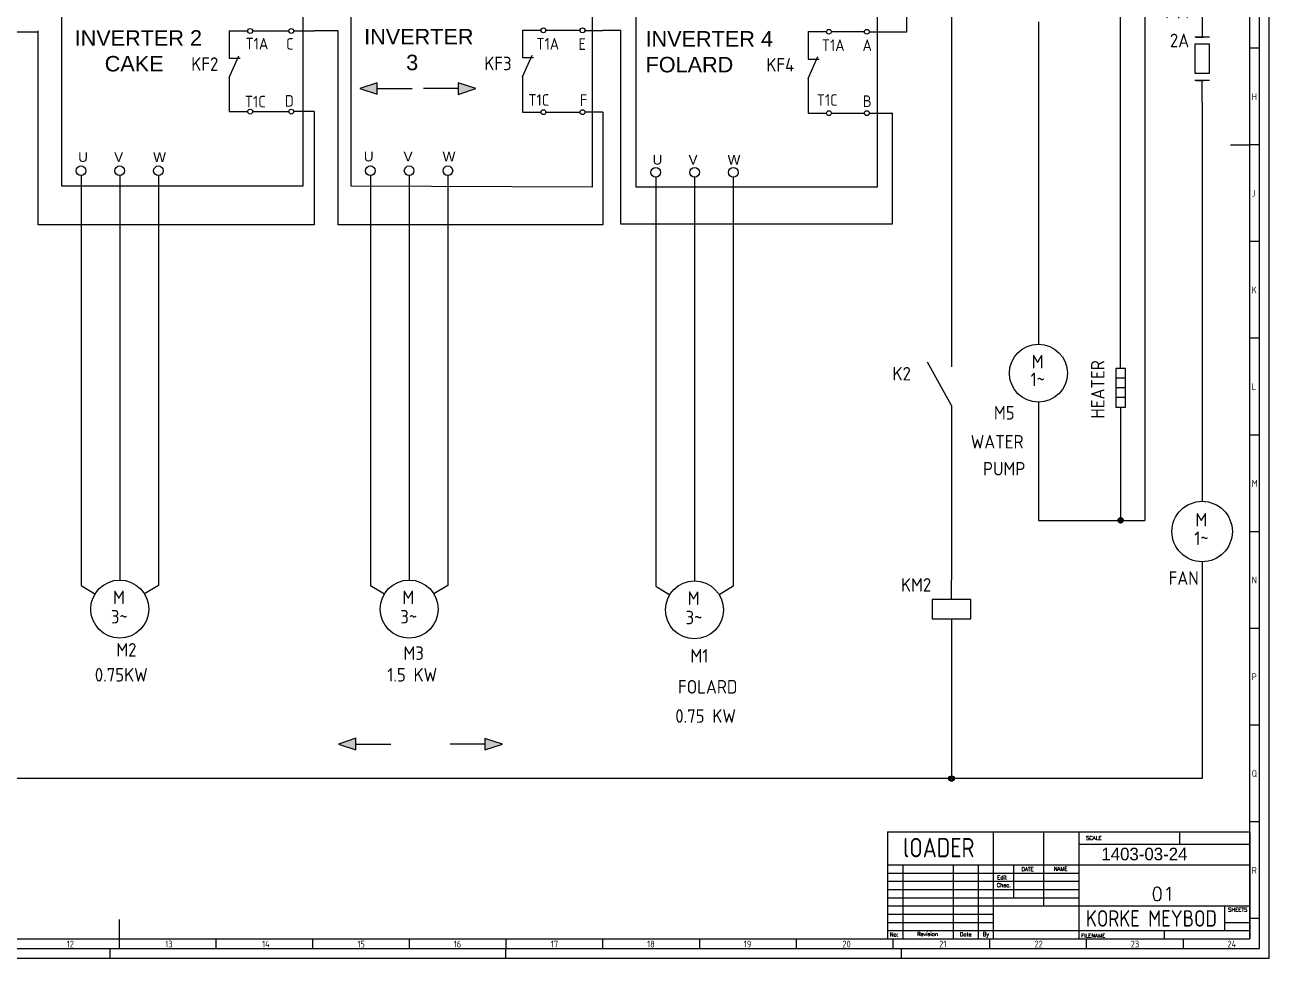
# Model space of a CAD drawing. Header units: millimetres. Extents: x 0 to 1189, y 5 to 846.
# Drawn here: x 546 to 1189, y 5 to 488 of the extents above; entities that cross this region are included whole.
import ezdxf
from ezdxf.enums import TextEntityAlignment as Align

# ---------------------------------------------------------------- set-up
doc = ezdxf.new("R2010")
doc.units = ezdxf.units.MM
doc.header["$LTSCALE"] = 12
for name, color, linetype in [('025', 1, 'Continuous'), ('035', 5, 'Continuous'), ('07', 7, 'Continuous'), ('DESC', 7, 'Continuous'), ('MISC', 7, 'Continuous'), ('RED_2.5mm^2', 1, 'Continuous'), ('SYMS', 7, 'Continuous'), ('TAGS', 7, 'Continuous')]:
    doc.layers.add(name, color=color, linetype=linetype)
doc.styles.add('ISO Proportional', font='isocp.shx')
doc.styles.add('WD', font='romans.shx')
doc.styles.add('WD_IEC', font='isocp2.shx', dxfattribs={"width": 0.9, "height": 4})

# ---------------------------------------------------------------- blocks, each defined once
blk = doc.blocks.new('IEC_border_a0')
at = {"layer": '035', "color": 0}
for p, q in [((1189, 0), (1189, 841)), ((1183.98, 470.5), (1179, 470.5)), ((1183.98, 420.5), (1179, 420.5)), ((1183.98, 420.5), (1179, 420.5)), ((1183.98, 370.5), (1179, 370.5)), ((1183.98, 320.5), (1179, 320.5)), ((1184, 270.46), (1179.02, 270.46)), ((1184, 270.46), (1179.02, 270.46)), ((1184, 220.46), (1179.02, 220.46)), ((1184, 170.46), (1179.02, 170.46)), ((1184, 120.46), (1179.02, 120.46)), ((1184, 70.46), (1179.02, 70.46)), ((1184.02, 20.42), (1179.03, 20.42)), ((594.5, 10), (594.5, 5)), ((644.5, 10), (644.5, 5)), ((694.5, 10), (694.5, 5)), ((744.5, 10), (744.5, 5)), ((744.5, 10), (744.5, 5)), ((794.5, 10), (794.5, 5)), ((844.5, 10), (844.5, 5)), ((894.5, 10), (894.5, 5)), ((944.5, 10), (944.5, 5)), ((994.5, 10), (994.5, 5)), ((1044.5, 10), (1044.5, 5)), ((1094.5, 10), (1094.5, 5)), ((1144.5, 10), (1144.5, 5)), ((0, 0), (1189, 0)), ((590, 0), (590, 5)), ((794.5, 0), (794.5, 5)), ((999, 0), (999, 5))]:
    blk.add_line(p, q, dxfattribs=at)
blk.add_lwpolyline([(10, 10), (1179, 10), (1179, 831), (10, 831)], close=True, dxfattribs=at)
at = {"layer": '07', "color": 0}
for p, q in [((1169, 420.5), (1179, 420.5)), ((594.5, 20), (594.5, 10))]:
    blk.add_line(p, q, dxfattribs=at)
blk.add_lwpolyline([(5, 5), (1184, 5), (1184, 836), (5, 836)], close=True, dxfattribs=at)
at = {"layer": '035', "color": 0, "style": 'ISO Proportional'}
for s, p in [('H', (1180, 443.75)), ('J', (1180, 393.75)), ('K', (1180, 343.75)), ('L', (1180.02, 293.72)), ('M', (1180.02, 243.72)), ('N', (1180.02, 193.72)), ('P', (1180.02, 143.72)), ('Q', (1180.02, 93.72)), ('R', (1180.03, 43.68)), ('12', (567.49, 5.5)), ('13', (618.42, 5.5)), ('14', (668.46, 5.5)), ('15', (717.72, 5.5)), ('16', (767.49, 5.5)), ('17', (817.72, 5.5)), ('18', (867.49, 5.5)), ('19', (917.49, 5.5)), ('20', (968.42, 5.5)), ('21', (1018.46, 5.5)), ('22', (1067.72, 5.5)), ('23', (1117.49, 5.5)), ('24', (1167.49, 5.5))]:
    blk.add_text(s, height=3.5, dxfattribs=at).set_placement(p)
blk = doc.blocks.new('IEC_tblock_a0')
at = {"layer": '035'}
for p, q in [((-106.6, 55.25), (-106.6, 17)), ((-36.4, 55.25), (-36.4, 48.88)), ((-88.4, 48.88), (0, 48.88)), ((-187.2, 34), (-88.4, 34)), ((-179.4, 38.25), (-179.4, 0)), ((-153.4, 38.25), (-153.4, 0)), ((-140.4, 38.25), (-140.4, 0)), ((-122.2, 38.25), (-122.2, 21.25)), ((-187.2, 29.75), (-88.4, 29.75)), ((-187.2, 25.5), (-88.4, 25.5)), ((-187.2, 21.25), (-88.4, 21.25)), ((-187.2, 17), (-132.6, 17)), ((-187.2, 12.75), (-132.6, 12.75)), ((-187.2, 8.5), (-132.6, 8.5)), ((-13, 8.5), (0, 8.5)), ((-187.2, 4.25), (0, 4.25)), ((-44.2, 4.25), (-44.2, 0))]:
    blk.add_line(p, q, dxfattribs=at)
at = {"layer": '07'}
for p, q in [((-187.2, 55.25), (0, 55.25)), ((-187.2, 55.25), (-187.2, 0)), ((-132.6, 55.25), (-132.6, 0)), ((-88.4, 55.25), (-88.4, 0)), ((0, 55.25), (0, 0)), ((-187.2, 38.25), (0, 38.25)), ((-132.6, 17), (0, 17)), ((-13, 17), (-13, 4.25)), ((-187.2, 0), (0, 0))]:
    blk.add_line(p, q, dxfattribs=at)
at = {"style": 'WD'}
for tag, p in [('SCALE', (-69.88, 51.07)), ('SH', (-8.74, 10.06)), ('FILENAME', (-68.15, 0.8))]:
    blk.add_attdef(tag, p, '', height=2, dxfattribs=at)
for tag, height, p in [('EDDATE', 2, (-114.97, 30.8)), ('EDBY', 2, (-98.02, 30.86)), ('PROJDESC', 5, (-45.9, 29.2)), ('CKDATE', 2, (-114.85, 26.58)), ('CKBY', 2, (-97.88, 26.3)), ('DWGDESC', 5, (-44.85, 19.72)), ('DWGNO', 3.5, (-48.54, 9.46))]:
    blk.add_attdef(tag, text='', height=height, dxfattribs=at).set_placement(p, align=Align.CENTER)
at = {"style": 'WD', "flags": 1}
blk.add_attdef('WD_TB', (-120.95, 11.91), '', height=2, dxfattribs=at)
at = {"layer": '025', "style": 'WD'}
for s, p in [('SCALE', (-80.57, 51.13)), ('NAME', (-97.74, 35.14)), ('No:', (-183.81, 1.19)), ('Revision', (-166.53, 1.47)), ('Date', (-146.79, 1.28)), ('By', (-136.33, 1.37))]:
    blk.add_text(s, height=2, dxfattribs=at).set_placement(p, align=Align.CENTER)
for s, p in [('Edit', (-130.55, 30.72)), ('DATE', (-118, 35)), ('Chec.', (-130.82, 26.72)), ('SHEETS', (-11.17, 14.05)), ('FILENAME', (-87.18, 0.61))]:
    blk.add_text(s, height=2, dxfattribs=at).set_placement(p)
blk = doc.blocks.new('VT0_02')
blk.add_circle((0, 0), 1.25)
at = {"style": 'WD_IEC'}
blk.add_attdef('TAG1', text='', height=2.5, dxfattribs=at).set_placement((-0.5, 1.75), align=Align.RIGHT)
at = {"style": 'WD_IEC', "flags": 1}
for tag, p in [('X4TERM01', (-1.25, 0)), ('X2TERM01', (0, 1.25)), ('X1TERM01', (1.25, 0)), ('X8TERM01', (0, -1.25))]:
    blk.add_attdef(tag, p, '', height=0.32, dxfattribs=at)
blk = doc.blocks.new('VMO13')
blk.add_circle((0, 0), 7.5)
at = {"style": 'WD_IEC'}
for tag, p in [('INST', (-12.88, 12.75)), ('LOC', (-12.88, 9.25)), ('TAG1', (-12.88, 5.75)), ('DESC1', (-12.88, 1.5)), ('DESC2', (-12.88, -2)), ('DESC3', (-12.88, -5.5)), ('RATING1', (-12.88, -9)), ('RATING2', (-12.88, -12.5)), ('RATING3', (-12.88, -16)), ('RATING4', (-12.95, -19.58))]:
    blk.add_attdef(tag, text='', height=2.5, dxfattribs=at).set_placement(p, align=Align.RIGHT)
blk.add_attdef('TERM02', (-0.69, 7.75), '', height=2, rotation=90, dxfattribs=at)
at = {"style": 'WD_IEC', "flags": 1}
for tag, p, height in [('MFG', (12.75, 9), 1.5), ('X2TERM02', (0, 7.5), 0.32), ('CAT', (12.75, 6.5), 1.5), ('X0TERM01', (-6.4, 3.9), 0.32), ('X0TERM03', (6.4, 3.9), 0.32), ('X4LINK', (-7.5, 0), 0.32), ('X1LINK', (7.5, 0), 0.32), ('X8TERM04', (0, -7.5), 0.32), ('ASSYCODE', (1, -9), 1), ('FAMILY', (1, -10.5), 1), ('CATDESC', (1, -12), 1)]:
    blk.add_attdef(tag, p, '', height=height, dxfattribs=at)
at = {"style": 'WD_IEC'}
for tag, p in [('TERM01', (-7.35, 4.34)), ('TERM03', (9.35, 4.53)), ('TERM04', (-0.59, -7.92))]:
    blk.add_attdef(tag, text='', height=2, rotation=90, dxfattribs=at).set_placement(p, align=Align.RIGHT)
for tag, p in [('M', (-0.22, 1.27)), ('3~', (-0.12, -3.73))]:
    blk.add_attdef(tag, text='', height=2.5, dxfattribs=at).set_placement(p, align=Align.CENTER)
at = {"lineweight": 15, "style": 'WD_IEC'}
blk.add_attdef('XREF', text='', height=2.5, dxfattribs=at).set_placement((-13.19, -22.86), align=Align.RIGHT)
blk = doc.blocks.new('VMS1')
for p, q in [((0, 2.5), (0, 7.5)), ((0, -2.5), (0, -7.5))]:
    blk.add_line(p, q)
blk.add_lwpolyline([(-5, 2.5), (-5, -2.5), (5, -2.5), (5, 2.5)], close=True)
at = {"style": 'WD_IEC'}
for tag, p in [('INST', (-5.25, 10.5)), ('LOC', (-5.25, 7.5)), ('TAG1', (-5.25, 4.5)), ('DESC1', (-5.25, -6.85)), ('DESC2', (-5.25, -9.85)), ('DESC3', (-5.25, -12.85))]:
    blk.add_attdef(tag, text='', height=2.5, dxfattribs=at).set_placement(p, align=Align.RIGHT)
blk.add_attdef('TERM01', text='', height=2, rotation=90, dxfattribs=at).set_placement((-1, 7.5), align=Align.RIGHT)
at = {"style": 'WD_IEC', "flags": 1}
for tag, p, height in [('X2TERM01', (0, 7.5), 0.32), ('X4LINK', (-5, 0), 0.32), ('X1LINK', (5, 0), 0.32), ('ASSYCODE', (1, -4), 1), ('FAMILY', (1, -5.5), 1), ('CATDESC', (1, -7), 1), ('X8TERM02', (0, -7.5), 0.32)]:
    blk.add_attdef(tag, p, '', height=height, dxfattribs=at)
at = {"style": 'WD_IEC', "flags": 9}
for tag, p in [('MFG', (-6, 1)), ('CAT', (-6, -1.5))]:
    blk.add_attdef(tag, text='', height=1.5, dxfattribs=at).set_placement(p, align=Align.RIGHT)
at = {"style": 'WD_IEC'}
blk.add_attdef('TERM02', (-1, -7.5), '', height=2, rotation=90, dxfattribs=at)
at = {"lineweight": 9, "style": 'WD_IEC'}
for tag, p in [('NO', (-5.5, -16.5)), ('NC', (-5.5, -19.5))]:
    blk.add_attdef(tag, text='', height=2.5, dxfattribs=at).set_placement(p, align=Align.TOP_RIGHT)
for tag, p in [('XREFNO', (-4, -16.5)), ('XREFNC', (-4, -19.5))]:
    blk.add_attdef(tag, text='', height=2.5, dxfattribs=at).set_placement(p, align=Align.TOP_LEFT)
blk = doc.blocks.new('VRE1HT')
for p, q in [((0, 5), (0, 10)), ((1.25, 2.5), (-1.25, 2.5)), ((1.25, 0), (-1.25, 0)), ((1.25, -2.5), (-1.25, -2.5)), ((0, -5), (0, -10))]:
    blk.add_line(p, q)
blk.add_lwpolyline([(-1.25, 5), (-1.25, -5), (1.25, -5), (1.25, 5)], close=True)
at = {"style": 'WD_IEC'}
for tag, p in [('INST', (-5.25, 10.25)), ('LOC', (-5.25, 6.75)), ('TAG1', (-5.25, 3.25)), ('RATING1', (-5.25, -1.25)), ('RATING2', (-5.25, -5.25)), ('XREF', (-5.25, -9.25)), ('DESC1', (-5.25, -13.1)), ('DESC2', (-5.25, -16.6)), ('DESC3', (-5.25, -20.1))]:
    blk.add_attdef(tag, text='', height=2.5, dxfattribs=at).set_placement(p, align=Align.RIGHT)
blk.add_attdef('TERM01', text='', height=2, rotation=90, dxfattribs=at).set_placement((-1, 10), align=Align.RIGHT)
at = {"style": 'WD_IEC', "flags": 1}
for tag, p, height in [('X2TERM01', (0, 10), 0.32), ('MFG', (2.75, 9), 1.5), ('CAT', (2.75, 6.5), 1.5), ('X4LINK', (-1.875, 0), 0.32), ('X1LINK', (1.875, 0), 0.32), ('ASSYCODE', (2.25, -1.5), 1), ('FAMILY', (2.25, -3), 1), ('CATDESC', (2.25, -4.5), 1), ('X8TERM02', (0, -10), 0.32)]:
    blk.add_attdef(tag, p, '', height=height, dxfattribs=at)
at = {"style": 'WD_IEC'}
blk.add_attdef('TERM02', (-1, -10), '', height=2, rotation=90, dxfattribs=at)
blk = doc.blocks.new('VMO12')
blk.add_circle((0, 0), 7.5)
at = {"style": 'WD_IEC'}
for tag, p in [('INST', (-10.5, 15.25)), ('LOC', (-10.5, 11.75)), ('TAG1', (-10.5, 8.25)), ('DESC1', (-10.5, 4)), ('DESC2', (-10.5, 0.5)), ('DESC3', (-10.5, -3)), ('RATING1', (-10.5, -6.5)), ('RATING2', (-10.5, -10)), ('RATING3', (-10.5, -13.5))]:
    blk.add_attdef(tag, text='', height=2.5, dxfattribs=at).set_placement(p, align=Align.RIGHT)
blk.add_attdef('TERM01', (-1, 7.48), '', height=2, rotation=90, dxfattribs=at)
at = {"style": 'WD_IEC', "flags": 1}
for tag, p, height in [('MFG', (2.75, 11.5), 1.5), ('CAT', (2.75, 9), 1.5), ('X2TERM01', (0, 7.5), 0.32), ('X4LINK', (-7.5, 0), 0.32), ('X1LINK', (7.5, 0), 0.32), ('X0TERM03', (5.3, -5.3), 0.32), ('X8TERM02', (0, -7.5), 0.32), ('ASSYCODE', (1, -9), 1), ('FAMILY', (1, -10.5), 1), ('CATDESC', (1, -12), 1)]:
    blk.add_attdef(tag, p, '', height=height, dxfattribs=at)
at = {"style": 'WD_IEC'}
for tag, p in [('M', (-0.2, 1.24)), ('1~', (-0.17, -3.35))]:
    blk.add_attdef(tag, text='', height=2.5, dxfattribs=at).set_placement(p, align=Align.CENTER)
at = {"linetype": 'Continuous', "style": 'WD_IEC'}
blk.add_attdef('TERM03', text='', height=2, dxfattribs=at).set_placement((7.55, -5.55), align=Align.MIDDLE_LEFT)
at = {"style": 'WD_IEC'}
blk.add_attdef('TERM02', text='', height=2, rotation=90, dxfattribs=at).set_placement((-0.9, -7.98), align=Align.RIGHT)
at = {"lineweight": 15, "style": 'WD_IEC'}
blk.add_attdef('XREF', text='', height=2.5, dxfattribs=at).set_placement((-10.5, -17), align=Align.RIGHT)
blk = doc.blocks.new('HT0W02')
blk.add_circle((0, 0), 1.25)
at = {"style": 'WD_IEC'}
for tag, p in [('INST', (-2.25, 6.5)), ('LOC', (-2.25, 3.5)), ('DESC1', (-2.25, -6.25)), ('DESC3', (-2.25, -12.25)), ('DESC2', (-2.25, -9.25))]:
    blk.add_attdef(tag, text='', height=2.5, dxfattribs=at).set_placement(p, align=Align.RIGHT)
at = {"style": 'WD_IEC', "flags": 1}
for tag, p, height in [('ASSYCODE', (2.75, 10.75), 1), ('CATDESC', (2.75, 9.25), 1), ('MFG', (2.75, 7.25), 1.5), ('X4TERM01', (-1.25, 0), 0.25), ('X4TERMDESC01', (-1.25, 0.5), 0.4), ('STRIPSEQ', (0, 0), 0.025), ('X2TERM01', (0, 1.25), 0.25), ('X2TERMDESC01', (0, 1.75), 0.4), ('X1TERM01', (1.25, 0), 0.25), ('X1TERMDESC01', (1.25, 0.5), 0.4), ('CAT', (2.75, 4.75), 1.5), ('LINKTERM', (0, -0.0375), 0.025), ('X8TERM01', (0, -1.25), 0.25), ('X8TERMDESC01', (0, -0.75), 0.4)]:
    blk.add_attdef(tag, p, '', height=height, dxfattribs=at)
at = {"style": 'WD_IEC', "flags": 8}
for tag, p in [('TAGSTRIP', (-2.25, 0.5)), ('WIRENO', (-2.25, -3.25))]:
    blk.add_attdef(tag, text='', height=2.5, dxfattribs=at).set_placement(p, align=Align.RIGHT)
blk = doc.blocks.new('VCR22')
for p, q in [((0, 7.5), (0, 2.5)), ((0, -2.5), (2.5, 3.12)), ((0, 2.5), (2.87, 2.5)), ((0, -2.5), (0, -7.5))]:
    blk.add_line(p, q)
at = {"style": 'WD_IEC'}
for tag, p in [('INST', (-5.25, 5.25)), ('LOC', (-5.25, 2.25)), ('TAG2', (-5.25, -0.75)), ('XREF', (-5.25, -3.75)), ('DESC1', (-5.25, -6.75)), ('DESC2', (-5.25, -9.75)), ('DESC3', (-5.25, -12.75))]:
    blk.add_attdef(tag, text='', height=2.5, dxfattribs=at).set_placement(p, align=Align.RIGHT)
blk.add_attdef('TERM01', text='', height=2, rotation=90, dxfattribs=at).set_placement((-1, 7.5), align=Align.RIGHT)
at = {"style": 'WD_IEC', "flags": 1}
for tag, p, height in [('X2TERM01', (0, 7.5), 0.32), ('X4LINK', (-0.55, 0), 0.32), ('X1LINK', (1.92, 0), 0.32), ('CONTACT', (4, -3.5), 1), ('FAMILY', (4, -5), 1), ('COMMON', (5.25, -4.75), 1), ('X8TERM02', (0, -7.5), 0.32)]:
    blk.add_attdef(tag, p, '', height=height, dxfattribs=at)
at = {"style": 'WD_IEC'}
blk.add_attdef('TERM02', (-1, -7.5), '', height=2, rotation=90, dxfattribs=at)
blk = doc.blocks.new('VCR21')
for p, q in [((0, 7.5), (0, 2.5)), ((0, -2.5), (-3.12, 3.12)), ((0, -2.5), (0, -7.5))]:
    blk.add_line(p, q)
at = {"style": 'WD_IEC'}
for tag, p in [('INST', (-5.25, 6.75)), ('LOC', (-5.25, 3.75)), ('TAG2', (-5.25, 0.75)), ('XREF', (-5.25, -3.75)), ('DESC1', (-5.25, -6.75)), ('DESC2', (-5.25, -9.75)), ('DESC3', (-5.25, -12.75))]:
    blk.add_attdef(tag, text='', height=2.5, dxfattribs=at).set_placement(p, align=Align.RIGHT)
blk.add_attdef('TERM01', text='', height=2, rotation=90, dxfattribs=at).set_placement((-1, 7.5), align=Align.RIGHT)
at = {"style": 'WD_IEC', "flags": 1}
for tag, p, height in [('X2TERM01', (0, 7.5), 0.32), ('X4LINK', (-2.75, 0), 0.32), ('X1LINK', (-0.5, 0), 0.32), ('CONTACT', (4, -3.5), 1), ('FAMILY', (4, -5), 1), ('COMMON', (5.25, -4.75), 1), ('X8TERM02', (0, -7.5), 0.32)]:
    blk.add_attdef(tag, p, '', height=height, dxfattribs=at)
at = {"style": 'WD_IEC'}
blk.add_attdef('TERM02', (-1, -7.5), '', height=2, rotation=90, dxfattribs=at)
blk = doc.blocks.new('Q020401L')
for p, q in [((4, 0.5), (2.5, 0)), ((2.5, 0), (4, -0.5)), ((4, -0.5), (4, 0.5)), ((4, 0), (7, 0))]:
    blk.add_line(p, q)
blk.add_solid([(4, -0.5), (4, 0.5), (2.5, 0)])
blk = doc.blocks.new('Q020401R')
for p, q in [((-4, 0), (-7, 0)), ((-2.5, 0), (-4, 0.5)), ((-4, 0.5), (-4, -0.5)), ((-4, -0.5), (-2.5, 0))]:
    blk.add_line(p, q)
blk.add_solid([(-4, 0.5), (-4, -0.5), (-2.5, 0)])
blk = doc.blocks.new('VFU1F11')
for p, q in [((0, 7.5), (0, 3.75)), ((1.25, 3.75), (-1.25, 3.75)), ((1.25, 2.5), (-1.25, 2.5)), ((-1.25, 2.5), (-1.25, -2.5)), ((-1, 3.75), (0.25, 3.75)), ((1.25, -2.5), (1.25, 2.5)), ((-1.25, -2.5), (1.25, -2.5)), ((1.25, -3.75), (-1.25, -3.75)), ((-1, -3.75), (0.25, -3.75)), ((0, -7.5), (0, -3.75))]:
    blk.add_line(p, q)
at = {"style": 'WD_IEC'}
for tag, p in [('INST', (-4.74, 8.75)), ('LOC', (-4.74, 5.75)), ('TAG1', (-4.74, 2.75)), ('RATING1', (-4.74, -0.25)), ('DESC1', (-4.74, -6.25)), ('DESC2', (-4.74, -9.25)), ('DESC3', (-4.74, -12.25))]:
    blk.add_attdef(tag, text='', height=2.5, dxfattribs=at).set_placement(p, align=Align.RIGHT)
blk.add_attdef('TERM01', text='', height=2, rotation=90, dxfattribs=at).set_placement((-1, 7.5), align=Align.RIGHT)
at = {"style": 'WD_IEC', "flags": 1}
for tag, p, height in [('X2TERM01', (0, 7.5), 0.32), ('X4LINK', (-1.3, -0.02), 0.32), ('X1LINK', (1.2, -0.02), 0.32), ('ASSYCODE', (2, -3.96), 1), ('FAMILY', (2, -5.46), 1), ('CATDESC', (2, -6.96), 1), ('X8TERM02', (0, -7.5), 0.32)]:
    blk.add_attdef(tag, p, '', height=height, dxfattribs=at)
at = {"style": 'WD_IEC', "flags": 9}
for tag, p in [('MFG', (5.59, 6.41)), ('CAT', (5.59, 3.91))]:
    blk.add_attdef(tag, text='', height=1.5, dxfattribs=at).set_placement(p, align=Align.RIGHT)
at = {"style": 'WD_IEC'}
blk.add_attdef('TERM02', (-1, -7.5), '', height=2, rotation=90, dxfattribs=at)
at = {"lineweight": 15, "style": 'WD_IEC'}
blk.add_attdef('XREF', text='', height=2.5, dxfattribs=at).set_placement((-4.74, -3.25), align=Align.RIGHT)
blk = doc.blocks.new('WDDOT')
for radius in [0.72, 0.449, 0.223]:
    blk.add_circle((0, 0), radius)

msp = doc.modelspace()

# ---------------------------------------------------------------- linework, layer by layer
at = {"color": 0}
for points in [[(564.88, 514.45), (689.48, 514.45), (689.48, 404.07), (564.88, 404.07)], [(714.48, 514.45), (839.07, 514.05), (839.07, 403.67), (714.48, 404.07)], [(861.81, 514.05), (986.41, 513.91), (986.41, 403.53), (861.81, 403.67)]]:
    msp.add_lwpolyline(points, close=True, dxfattribs=at)
at = {"layer": 'RED_2.5mm^2', "color": 0}
for p, q in [((1124.74, 658.64), (1124.74, 231.3)), ((1024.82, 655.77), (1024.82, 330.63)), ((1001.67, 483.88), (1001.67, 612.3)), ((1112.25, 319.9), (1112.25, 584.89)), ((1069.75, 489.08), (1069.75, 322.4)), ((525.57, 483.88), (552.7, 483.88)), ((552.7, 384.18), (552.7, 484.34)), ((651.46, 484.49), (661.02, 484.49)), ((651.46, 484.49), (651.46, 480.23)), ((661.02, 484.34), (661.02, 484.34)), ((663.52, 484.49), (682.31, 484.49)), ((684.81, 484.34), (695.31, 484.34)), ((707.71, 484.34), (695.31, 484.34)), ((707.71, 384.18), (707.71, 484.34)), ((803.07, 484.81), (812.64, 484.81)), ((803.07, 484.81), (803.07, 480.56)), ((812.64, 484.67), (812.64, 484.67)), ((815.14, 484.81), (832.8, 484.81)), ((835.3, 484.67), (844.59, 484.67)), ((853.87, 484.67), (844.59, 484.67)), ((853.87, 384.48), (853.87, 484.67)), ((950.65, 484.08), (960.21, 484.08)), ((950.65, 484.08), (950.65, 479.83)), ((960.21, 483.94), (960.21, 483.94)), ((962.71, 484.08), (979.79, 484.08)), ((982.29, 483.94), (1001.67, 483.94)), ((651.46, 450.23), (651.46, 442.66)), ((803.07, 450.56), (803.07, 442.37)), ((661.02, 449.13), (661.02, 449.13)), ((812.64, 449.46), (812.64, 449.46)), ((950.65, 449.83), (950.65, 441.87)), ((960.21, 448.72), (960.21, 448.72)), ((1154.37, 447.45), (1154.37, 241.15)), ((651.46, 442.66), (661.02, 442.66)), ((663.52, 442.66), (682.31, 442.66)), ((695.31, 442.66), (684.81, 442.66)), ((695.31, 442.66), (695.31, 384.18)), ((803.07, 442.37), (812.64, 442.37)), ((815.14, 442.37), (832.8, 442.37)), ((844.59, 442.37), (835.3, 442.37)), ((844.59, 442.37), (844.59, 384.18)), ((950.65, 441.87), (960.21, 441.87)), ((962.71, 441.87), (979.79, 441.87)), ((982.29, 441.87), (994.12, 441.87)), ((994.12, 442.1), (994.12, 384.48)), ((574.88, 409.57), (574.88, 197.62)), ((594.88, 409.57), (594.88, 200.43)), ((614.88, 409.57), (614.88, 197.62)), ((724.48, 409.57), (724.48, 197.62)), ((744.48, 409.57), (744.48, 200.43)), ((764.48, 409.57), (764.48, 197.62)), ((871.96, 409.17), (871.96, 197.21)), ((891.96, 409.17), (891.96, 200.02)), ((911.96, 409.17), (911.96, 197.21)), ((695.31, 384.18), (552.7, 384.18)), ((844.59, 384.18), (707.71, 384.18)), ((994.12, 384.48), (853.87, 384.48)), ((1069.75, 292.4), (1069.75, 231.3)), ((1112.25, 279.9), (1112.25, 231.3)), ((1024.82, 270.63), (1024.82, 200.43)), ((1069.75, 231.3), (1112.25, 231.3)), ((1112.25, 231.3), (1124.74, 231.3)), ((1154.37, 209.9), (1154.37, 97.76)), ((574.88, 197.62), (582.07, 193.23)), ((614.88, 197.62), (607.68, 193.23)), ((724.48, 197.62), (731.67, 193.23)), ((764.48, 197.62), (757.29, 193.23)), ((871.96, 197.21), (879.15, 192.83)), ((911.96, 197.21), (904.77, 192.83)), ((1024.82, 170.43), (1024.82, 97.76)), ((1024.82, 97.76), (36.17, 97.76)), ((1154.37, 97.76), (1021.63, 97.76))]:
    msp.add_line(p, q, dxfattribs=at)

# ---------------------------------------------------------------- block references
at = {"color": 0}
msp.add_blockref('IEC_border_a0', (0, 4.94), dxfattribs=at)
ref = msp.add_blockref('IEC_tblock_a0', (1179, 14.94), dxfattribs=at)
ref.add_attrib('DWGDESC', '01', dxfattribs={"height": 7, "style": 'WD'}).set_placement((1134.15, 34.65), align=Align.CENTER)
at = {"layer": 'SYMS', "color": 0}
ref = msp.add_blockref('VFU1F11', (1154.37, 469.95), dxfattribs=dict(at, xscale=3, yscale=3, zscale=3))
ref.add_attrib('TAG1', 'FT1', dxfattribs={"layer": 'TAGS', "height": 7, "style": 'WD_IEC'}).set_placement((1147.86, 490.93), align=Align.RIGHT)
ref.add_attrib('DESC1', '2A', dxfattribs={"layer": 'DESC', "height": 7, "style": 'WD_IEC'}).set_placement((1147.66, 475.93), align=Align.RIGHT)
ref = msp.add_blockref('HT0W02', (662.27, 484.34), dxfattribs=at)
ref.add_attrib('TAGSTRIP', 'T1A', dxfattribs={"layer": 'TAGS', "height": 6, "style": 'WD_IEC', "flags": 8}).set_placement((671.68, 474.8), align=Align.RIGHT)
ref = msp.add_blockref('HT0W02', (683.56, 484.34), dxfattribs=at)
ref.add_attrib('TAGSTRIP', 'C', dxfattribs={"layer": 'TAGS', "height": 6, "style": 'WD_IEC', "flags": 8}).set_placement((684.73, 474.68), align=Align.RIGHT)
ref = msp.add_blockref('HT0W02', (813.89, 484.67), dxfattribs=at)
ref.add_attrib('TAGSTRIP', 'T1A', dxfattribs={"layer": 'TAGS', "height": 6, "style": 'WD_IEC', "flags": 8}).set_placement((822, 474.72), align=Align.RIGHT)
ref = msp.add_blockref('HT0W02', (834.05, 484.67), dxfattribs=at)
ref.add_attrib('TAGSTRIP', 'E', dxfattribs={"layer": 'TAGS', "height": 6, "style": 'WD_IEC', "flags": 8}).set_placement((835.85, 474.53), align=Align.RIGHT)
ref = msp.add_blockref('HT0W02', (961.46, 483.94), dxfattribs=at)
ref.add_attrib('TAGSTRIP', 'T1A', dxfattribs={"layer": 'TAGS', "height": 6, "style": 'WD_IEC', "flags": 8}).set_placement((969.57, 473.99), align=Align.RIGHT)
ref = msp.add_blockref('HT0W02', (981.04, 483.94), dxfattribs=at)
ref.add_attrib('TAGSTRIP', 'A', dxfattribs={"layer": 'TAGS', "height": 6, "style": 'WD_IEC', "flags": 8}).set_placement((983.68, 473.99), align=Align.RIGHT)
ref = msp.add_blockref('VCR22', (651.46, 465.23), dxfattribs=dict(at, xscale=2, yscale=2, zscale=2))
ref.add_attrib('TAG2', 'KF2', dxfattribs={"layer": 'TAGS', "height": 7, "style": 'WD_IEC'}).set_placement((645.82, 463.73), align=Align.RIGHT)
ref = msp.add_blockref('VCR22', (803.07, 465.56), dxfattribs=dict(at, xscale=2, yscale=2, zscale=2))
ref.add_attrib('TAG2', 'KF3', dxfattribs={"layer": 'TAGS', "height": 7, "style": 'WD_IEC'}).set_placement((797.43, 464.06), align=Align.RIGHT)
ref = msp.add_blockref('VCR22', (950.65, 464.83), dxfattribs=dict(at, xscale=2, yscale=2, zscale=2))
ref.add_attrib('TAG2', 'KF4', dxfattribs={"layer": 'TAGS', "height": 7, "style": 'WD_IEC'}).set_placement((943.55, 463.33), align=Align.RIGHT)
for name, p, xscale, yscale, zscale in [('Q020401L', (704, 454.61), 6, 6, 6), ('Q020401R', (793.86, 454.58), 6, 6, 6), ('VT0_02', (574.82, 412.07), 2, 2, 2), ('VT0_02', (594.88, 412.07), 2, 2, 2), ('VT0_02', (614.88, 412.07), 2, 2, 2), ('VT0_02', (724.43, 412.07), 2, 2, 2), ('VT0_02', (744.48, 412.07), 2, 2, 2), ('VT0_02', (764.48, 412.07), 2, 2, 2), ('VT0_02', (871.96, 411.24), 2, 2, 2), ('VT0_02', (892.01, 411.24), 2, 2, 2), ('VT0_02', (912.01, 411.24), 2, 2, 2), ('WDDOT', (1112.25, 231.3), 2, 2, 2), ('Q020401L', (692.93, 115.6), 6, 6, 6), ('Q020401R', (807.66, 115.57), 6, 6, 6), ('WDDOT', (1024.82, 97.76), 2, 2, 2)]:
    msp.add_blockref(name, p, dxfattribs=dict(at, xscale=xscale, yscale=yscale, zscale=zscale))
ref = msp.add_blockref('HT0W02', (662.27, 442.66), dxfattribs=at)
ref.add_attrib('TAGSTRIP', 'T1C', dxfattribs={"layer": 'TAGS', "height": 6, "style": 'WD_IEC', "flags": 8}).set_placement((670.34, 444.85), align=Align.RIGHT)
ref = msp.add_blockref('HT0W02', (683.56, 442.66), dxfattribs=at)
ref.add_attrib('TAGSTRIP', 'D', dxfattribs={"layer": 'TAGS', "height": 6, "style": 'WD_IEC', "flags": 8}).set_placement((684.82, 445.21), align=Align.RIGHT)
ref = msp.add_blockref('HT0W02', (813.89, 442.37), dxfattribs=at)
ref.add_attrib('TAGSTRIP', 'T1C', dxfattribs={"layer": 'TAGS', "height": 6, "style": 'WD_IEC', "flags": 8}).set_placement((816.87, 445.66), align=Align.RIGHT)
ref = msp.add_blockref('HT0W02', (834.05, 442.37), dxfattribs=at)
ref.add_attrib('TAGSTRIP', 'F', dxfattribs={"layer": 'TAGS', "height": 6, "style": 'WD_IEC', "flags": 8}).set_placement((836.56, 445.54), align=Align.RIGHT)
ref = msp.add_blockref('HT0W02', (961.46, 441.87), dxfattribs=at)
ref.add_attrib('TAGSTRIP', 'T1C', dxfattribs={"layer": 'TAGS', "height": 6, "style": 'WD_IEC', "flags": 8}).set_placement((965.94, 445.65), align=Align.RIGHT)
ref = msp.add_blockref('HT0W02', (981.04, 441.87), dxfattribs=at)
ref.add_attrib('TAGSTRIP', 'B', dxfattribs={"layer": 'TAGS', "height": 6, "style": 'WD_IEC', "flags": 8}).set_placement((983.55, 445.04), align=Align.RIGHT)
ref = msp.add_blockref('VCR21', (1024.82, 300.63), dxfattribs=dict(at, xscale=4, yscale=4, zscale=4))
ref.add_attrib('TAG2', 'K2', dxfattribs={"layer": 'TAGS', "height": 7, "style": 'WD_IEC'}).set_placement((1003.82, 303.63), align=Align.RIGHT)
ref = msp.add_blockref('VMO12', (1069.75, 307.4), dxfattribs=dict(at, xscale=2, yscale=2, zscale=2))
ref.add_attrib('M', 'M', dxfattribs={"layer": 'MISC', "height": 7, "style": 'WD_IEC'}).set_placement((1069.35, 309.87), align=Align.CENTER)
ref.add_attrib('1~', '1~', dxfattribs={"layer": 'MISC', "height": 7, "style": 'WD_IEC'}).set_placement((1069.42, 300.69), align=Align.CENTER)
ref.add_attrib('DESC2', 'PUMP', dxfattribs={"layer": 'DESC', "height": 7, "style": 'WD_IEC'}).set_placement((1063.01, 254.5), align=Align.RIGHT)
ref.add_attrib('DESC1', 'WATER', dxfattribs={"layer": 'DESC', "height": 7, "style": 'WD_IEC'}).set_placement((1062.08, 268.44), align=Align.RIGHT)
ref.add_attrib('TAG1', 'M5', dxfattribs={"layer": 'TAGS', "height": 7, "style": 'WD_IEC'}).set_placement((1057.45, 283.42), align=Align.RIGHT)
ref = msp.add_blockref('VRE1HT', (1112.25, 299.9), dxfattribs=dict(at, xscale=2, yscale=2, zscale=2))
ref.add_attrib('TAG1', 'HEATER', dxfattribs={"layer": 'TAGS', "height": 7, "rotation": 90, "style": 'WD_IEC'}).set_placement((1103.93, 314.11), align=Align.RIGHT)
ref = msp.add_blockref('VMO12', (1154.37, 225.52), dxfattribs=dict(at, xscale=2.083345253776961, yscale=2.083345253776961, zscale=2.083345253776961))
ref.add_attrib('M', 'M', dxfattribs={"layer": 'MISC', "height": 7, "style": 'WD_IEC'}).set_placement((1153.95, 228.1), align=Align.CENTER)
ref.add_attrib('1~', '1~', dxfattribs={"layer": 'MISC', "height": 7, "style": 'WD_IEC'}).set_placement((1154.03, 218.54), align=Align.CENTER)
ref.add_attrib('TAG1', 'FAN', dxfattribs={"layer": 'TAGS', "height": 7, "style": 'WD_IEC'}).set_placement((1152.61, 197.95), align=Align.RIGHT)
ref = msp.add_blockref('VMO13', (594.88, 185.43), dxfattribs=dict(at, xscale=2, yscale=2, zscale=2))
ref.add_attrib('M', 'M', dxfattribs={"layer": 'MISC', "height": 7, "style": 'WD_IEC'}).set_placement((594.43, 187.96), align=Align.CENTER)
ref.add_attrib('3~', '3~', dxfattribs={"layer": 'MISC', "height": 7, "style": 'WD_IEC'}).set_placement((594.64, 177.96), align=Align.CENTER)
ref.add_attrib('DESC2', '0.75KW', dxfattribs={"layer": 'DESC', "height": 7, "style": 'WD_IEC'}).set_placement((609.34, 147.94), align=Align.RIGHT)
ref.add_attrib('TAG1', 'M2', dxfattribs={"layer": 'TAGS', "height": 7, "style": 'WD_IEC'}).set_placement((603.52, 160.85), align=Align.RIGHT)
ref = msp.add_blockref('VMO13', (744.48, 185.43), dxfattribs=dict(at, xscale=2, yscale=2, zscale=2))
ref.add_attrib('M', 'M', dxfattribs={"layer": 'MISC', "height": 7, "style": 'WD_IEC'}).set_placement((744.03, 187.96), align=Align.CENTER)
ref.add_attrib('3~', '3~', dxfattribs={"layer": 'MISC', "height": 7, "style": 'WD_IEC'}).set_placement((744.24, 177.96), align=Align.CENTER)
ref.add_attrib('DESC2', '1.5 KW', dxfattribs={"layer": 'DESC', "height": 7, "style": 'WD_IEC'}).set_placement((758.95, 147.94), align=Align.RIGHT)
ref.add_attrib('TAG1', 'M3', dxfattribs={"layer": 'TAGS', "height": 7, "style": 'WD_IEC'}).set_placement((752.09, 159.14), align=Align.RIGHT)
ref = msp.add_blockref('VMO13', (891.96, 185.02), dxfattribs=dict(at, xscale=2, yscale=2, zscale=2))
ref.add_attrib('M', 'M', dxfattribs={"layer": 'MISC', "height": 7, "style": 'WD_IEC'}).set_placement((891.51, 187.55), align=Align.CENTER)
ref.add_attrib('3~', '3~', dxfattribs={"layer": 'MISC', "height": 7, "style": 'WD_IEC'}).set_placement((891.72, 177.55), align=Align.CENTER)
ref.add_attrib('DESC2', '0.75 KW', dxfattribs={"layer": 'DESC', "height": 7, "style": 'WD_IEC'}).set_placement((913.39, 126.63), align=Align.RIGHT)
ref.add_attrib('DESC1', 'FOLARD', dxfattribs={"layer": 'DESC', "height": 7, "style": 'WD_IEC'}).set_placement((914.15, 141.73), align=Align.RIGHT)
ref.add_attrib('TAG1', 'M1', dxfattribs={"layer": 'TAGS', "height": 7, "style": 'WD_IEC'}).set_placement((899.18, 157.74), align=Align.RIGHT)
ref = msp.add_blockref('VMS1', (1024.82, 185.43), dxfattribs=dict(at, xscale=2, yscale=2, zscale=2))
ref.add_attrib('TAG1', 'KM2', dxfattribs={"layer": 'TAGS', "height": 7, "style": 'WD_IEC'}).set_placement((1014.32, 194.43), align=Align.RIGHT)

# ---------------------------------------------------------------- texts
at = {"color": 0, "attachment_point": 1}
for s, width, gutter_width, insert, char_height in [('{\\fArial|b0|i0|c0|p34;INVERTER 2\\P     CAKE}', 66.1216, 12.5, (571.58, 484.76), 8), ('{\\fArial|b0|i0|c0|p34;\\H1.6x;INVERTER\\P       3}', 59.1824, 25, (721.22, 485.42), 5), ('{\\fArial|b0|i0|c0|p34;\\H1.6x;INVERTER 4 FOLARD\\P      }', 70.5635, 25, (866.69, 484.29), 5), ('{\\f@Arial Unicode MS|b0|i0|c0|p34;  U       V        W               }', 94.4549, 12.5, (569.49, 421.65), 5), ('{\\f@Arial Unicode MS|b0|i0|c178|p34; \\f@Arial Unicode MS|b0|i0|c0|p34;U        V        W               }', 54.657, 12.5, (719.09, 421.91), 5), ('\\pxt13;{\\f@Arial Unicode MS|b0|i0|c178|p34;  \\f@Arial Unicode MS|b0|i0|c0|p34;U       V        W               }', 53.2085, 12.5, (866.41, 420.29), 5)]:
    msp.add_mtext_dynamic_manual_height_columns(s, width=width, gutter_width=gutter_width, heights=[0], dxfattribs=dict(at, insert=insert, char_height=char_height))
at = {"insert": (1102.3, 62.01), "char_height": 6.5, "attachment_point": 1}
msp.add_mtext_dynamic_manual_height_columns('1403-03-24', width=69.3889, gutter_width=35, heights=[9.86], dxfattribs=at)
at = {"layer": 'RED_2.5mm^2', "attachment_point": 1, "style": 'WD_IEC'}
for s, width, heights, insert, char_height in [('lOADER', 48.1351, [4.31], (999.83, 67.08), 10), ('KORKE MEYBOD', 96.3365, [5.05], (1094.29, 29.72), 8.5)]:
    msp.add_mtext_dynamic_manual_height_columns(s, width=width, gutter_width=35, heights=heights, dxfattribs=dict(at, insert=insert, char_height=char_height))

doc.saveas('drawing.dxf')
